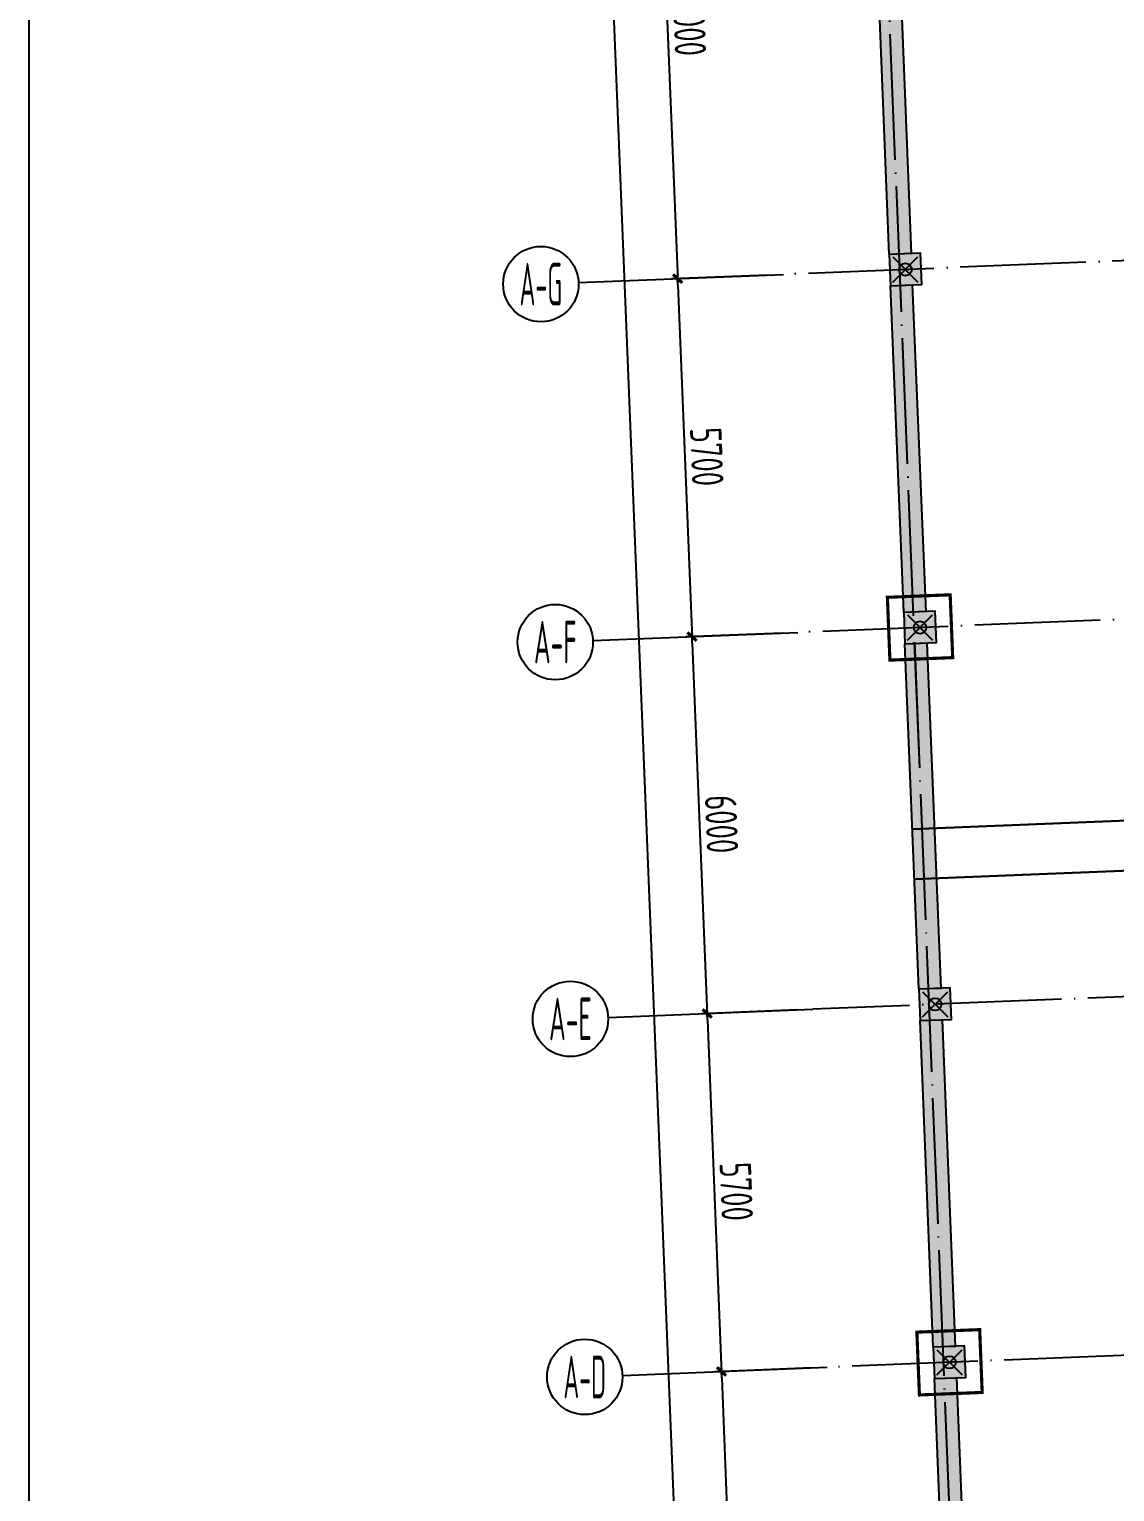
# Model space of a CAD drawing. Extents: x -57409 to 252654, y -8259 to 229119.
# Drawn here: x 23132 to 40406, y 62523 to 85791 of the extents above; entities that cross this region are included whole.
import ezdxf
from ezdxf.enums import TextEntityAlignment as Align

# ---------------------------------------------------------------- set-up
doc = ezdxf.new("R2010")
doc.units = 0
doc.header["$LTSCALE"] = 100
doc.header["$PDMODE"] = 35
doc.header["$PDSIZE"] = 200
doc.linetypes.add('DOTE', pattern=[2.42, 2, -0.2, 0.02, -0.2])
doc.layers.get('0').update_dxf_attribs({"linetype": 'CONTINUOUS'})
doc.layers.get('Defpoints').update_dxf_attribs({"linetype": 'CONTINUOUS'})
for name, color, linetype in [('B-TEXT', 3, 'CONTINUOUS'), ('COLU', 7, 'CONTINUOUS'), ('CT', 2, 'CONTINUOUS'), ('dote', 253, 'DOTE'), ('h填实-柱墙', 254, 'CONTINUOUS'), ('Q-dote', 253, 'DOTE'), ('WALL', 3, 'CONTINUOUS'), ('Z-AXIS', 3, 'CONTINUOUS')]:
    doc.layers.add(name, color=color, linetype=linetype)
doc.layers.add('mis', color=31, linetype='CONTINUOUS', plot=False)
doc.layers.add('重心计算', color=7, linetype='CONTINUOUS', plot=False)
doc.styles.add('_TCH_AXIS', font='tssdeng.shx', dxfattribs={"width": 0.7, "bigfont": 'tssdchn.shx'})
doc.styles.add('COMPLEX', font='tssdeng.shx', dxfattribs={"width": 0.7, "bigfont": 'tssdchn.shx'})
doc.styles.add('TSSD_Dimension', font='tssdeng.shx', dxfattribs={"width": 0.7})
doc.dimstyles.new('TSSD_100_100$0', dxfattribs={"dimtxt": 300, "dimasz": 100, "dimexe": 100, "dimexo": 250, "dimgap": 100, "dimtad": 1, "dimdec": 0, "dimzin": 0, "dimdsep": 46, "dimtxsty": 'TSSD_Dimension', "dimblk": '_tsdbk', "dimblk1": '_tsdbk', "dimblk2": '_tsdbk', "dimsah": 1, "dimcen": 0, "dimdle": 100, "dimclrt": 7, "dimadec": 0, "dimazin": 0, "dimtfac": 1, "dimtdec": 0, "dimtix": 1, "dimtmove": 2, "dimatfit": 3, "dimldrblk": '_tsdbk', "dimfxl": 1, "dimtolj": 1, "dimtzin": 0, "dimarcsym": 0})

# ---------------------------------------------------------------- blocks, each defined once
blk = doc.blocks.new('_tsdbk')
blk.add_line((-1, 0), (0, 0))
at = {"const_width": 0.5}
blk.add_lwpolyline([(-0.7, -0.7), (0.7, 0.7)], dxfattribs=at)
blk = doc.blocks.new('*D101')
at = {"layer": 'Defpoints', "color": 0}
for p in [(34812, 89884), (33450, 81823), (35133, 81890)]:
    blk.add_point(p, dxfattribs=at)
at = {"layer": 'Z-AXIS', "color": 0, "lineweight": -2}
for p, q in [((34563, 89874), (33030, 89812)), ((33133, 89716), (33446, 81923)), ((34883, 81880), (33350, 81819))]:
    blk.add_line(p, q, dxfattribs=at)
at = {"layer": 'Z-AXIS', "color": 0, "lineweight": -2, "xscale": 100, "yscale": 100, "zscale": 100}
for p, rotation in [((33129, 89816), 92.29877300043938), ((33450, 81823), 272.2987730004394)]:
    blk.add_blockref('_tsdbk', p, dxfattribs=dict(at, rotation=rotation))
at = {"layer": 'Z-AXIS', "color": 7, "insert": (33640, 85834), "char_height": 500, "attachment_point": 5, "rotation": 272.2988, "style": 'TSSD_Dimension'}
blk.add_mtext('\\A1;8000', dxfattribs=at)
blk = doc.blocks.new('*D102')
at = {"layer": 'Defpoints', "color": 0}
for p in [(35133, 81890), (33679, 76127), (35362, 76195)]:
    blk.add_point(p, dxfattribs=at)
at = {"layer": 'Z-AXIS', "color": 0, "lineweight": -2}
for p, q in [((34883, 81880), (33350, 81819)), ((33454, 81723), (33675, 76227)), ((35112, 76185), (33579, 76123))]:
    blk.add_line(p, q, dxfattribs=at)
at = {"layer": 'Z-AXIS', "color": 0, "lineweight": -2, "xscale": 100, "yscale": 100, "zscale": 100}
for p, rotation in [((33450, 81823), 92.29877300043938), ((33679, 76127), 272.2987730004394)]:
    blk.add_blockref('_tsdbk', p, dxfattribs=dict(at, rotation=rotation))
at = {"layer": 'Z-AXIS', "color": 7, "insert": (33914, 78989), "char_height": 500, "attachment_point": 5, "rotation": 272.2988, "style": 'TSSD_Dimension'}
blk.add_mtext('\\A1;5700', dxfattribs=at)
blk = doc.blocks.new('*D103')
at = {"layer": 'Defpoints', "color": 0}
for p in [(35362, 76195), (33920, 70132), (35603, 70200)]:
    blk.add_point(p, dxfattribs=at)
at = {"layer": 'Z-AXIS', "color": 0, "lineweight": -2}
for p, q in [((35112, 76185), (33579, 76123)), ((33683, 76027), (33916, 70232)), ((35353, 70190), (33820, 70128))]:
    blk.add_line(p, q, dxfattribs=at)
at = {"layer": 'Z-AXIS', "color": 0, "lineweight": -2, "xscale": 100, "yscale": 100, "zscale": 100}
for p, rotation in [((33679, 76127), 92.29877300043938), ((33920, 70132), 272.2987730004394)]:
    blk.add_blockref('_tsdbk', p, dxfattribs=dict(at, rotation=rotation))
at = {"layer": 'Z-AXIS', "color": 7, "insert": (34149, 73144), "char_height": 500, "attachment_point": 5, "rotation": 272.2988, "style": 'TSSD_Dimension'}
blk.add_mtext('\\A1;6000', dxfattribs=at)
blk = doc.blocks.new('*D104')
at = {"layer": 'Defpoints', "color": 0}
for p in [(35603, 70200), (35831, 64504), (34148, 64437)]:
    blk.add_point(p, dxfattribs=at)
at = {"layer": 'Z-AXIS', "color": 0, "lineweight": -2}
for p, q in [((35353, 70190), (33820, 70128)), ((33924, 70032), (34144, 64537)), ((35581, 64494), (34048, 64433))]:
    blk.add_line(p, q, dxfattribs=at)
at = {"layer": 'Z-AXIS', "color": 0, "lineweight": -2, "xscale": 100, "yscale": 100, "zscale": 100}
for p, rotation in [((33920, 70132), 92.29877300043938), ((34148, 64437), 272.2987730004394)]:
    blk.add_blockref('_tsdbk', p, dxfattribs=dict(at, rotation=rotation))
at = {"layer": 'Z-AXIS', "color": 7, "insert": (34384, 67299), "char_height": 500, "attachment_point": 5, "rotation": 272.2988, "style": 'TSSD_Dimension'}
blk.add_mtext('\\A1;5700', dxfattribs=at)
blk = doc.blocks.new('*D105')
at = {"layer": 'Defpoints', "color": 0}
for p in [(35831, 64504), (34377, 58741), (36060, 58809)]:
    blk.add_point(p, dxfattribs=at)
at = {"layer": 'Z-AXIS', "color": 0, "lineweight": -2}
for p, q in [((35581, 64494), (34048, 64433)), ((34152, 64337), (34373, 58841)), ((35810, 58799), (34277, 58737))]:
    blk.add_line(p, q, dxfattribs=at)
at = {"layer": 'Z-AXIS', "color": 0, "lineweight": -2, "xscale": 100, "yscale": 100, "zscale": 100}
for p, rotation in [((34148, 64437), 92.29877300043938), ((34377, 58741), 272.2987730004394)]:
    blk.add_blockref('_tsdbk', p, dxfattribs=dict(at, rotation=rotation))
at = {"layer": 'Z-AXIS', "color": 7, "insert": (34612, 61603), "char_height": 500, "attachment_point": 5, "rotation": 272.2988, "style": 'TSSD_Dimension'}
blk.add_mtext('\\A1;5700', dxfattribs=at)
blk = doc.blocks.new('*D107')
at = {"layer": 'Defpoints', "color": 0}
for p in [(29911, 211986), (27387, 211884), (36385, 50715)]:
    blk.add_point(p, dxfattribs=at)
at = {"layer": 'Z-AXIS', "color": 0, "lineweight": -2}
for p, q in [((29661, 211976), (27287, 211880)), ((33856, 50714), (27391, 211784)), ((36135, 50705), (33760, 50610))]:
    blk.add_line(p, q, dxfattribs=at)
at = {"layer": 'Z-AXIS', "color": 0, "lineweight": -2, "xscale": 100, "yscale": 100, "zscale": 100}
for p, rotation in [((27387, 211884), 92.29877300043938), ((33860, 50614), 272.2987730004394)]:
    blk.add_blockref('_tsdbk', p, dxfattribs=dict(at, rotation=rotation))
at = {"layer": 'Z-AXIS', "color": 7, "insert": (30973, 131263), "char_height": 500, "attachment_point": 5, "rotation": 272.2988, "style": 'TSSD_Dimension'}
blk.add_mtext('\\A1;161400', dxfattribs=at)
blk = doc.blocks.new('_AXISO')
blk.add_circle((0, 0), 0.5)
at = {"layer": 'B-TEXT', "style": 'COMPLEX', "width": 1.450893}
blk.add_attdef('A', text='', height=0.56, dxfattribs=at).set_placement((0.249375, -0.28), (0.749375, -0.28), align=Align.FIT)
blk = doc.blocks.new('1')
at = {"layer": 'dote', "ltscale": 10}
blk.add_line((458698, 592855), (587451, 458371), dxfattribs=at)
blk = doc.blocks.new('后浇带现场')
at = {"color": 6, "lineweight": 30}
for points in [[(662200, 674230), (718557, 674230), (718557, 624270), (707583, 624270), (707286, 620897), (700215, 616964), (698139, 620873), (664797, 619534)], [(662200, 673430), (717757, 673430), (717757, 625070), (706851, 625070), (706526, 621390), (700538, 618060), (698609, 621692), (664765, 620333)]]:
    blk.add_lwpolyline(points, dxfattribs=at)
at = {"layer": 'Q-dote', "ltscale": 10}
blk.add_line((659263, 761135), (666731, 575100), dxfattribs=at)
at = {"color": 1, "lineweight": 30, "rotation": 318.5460777723208}
blk.add_blockref('1', (-77006, 620463), dxfattribs=at)

msp = doc.modelspace()

# ---------------------------------------------------------------- hatches: boundary and pattern name
at = {"layer": 'h填实-柱墙'}
for points in [[(36518.4, 89702.2), (36868.2, 89716.3), (37165, 82222.2), (36815.3, 82208.2)], [(36835.3, 81708.6), (37334.9, 81728.6), (37314.8, 82228.2), (36815.3, 82208.2)], [(36835.3, 81708.6), (37185, 81722.6), (37397.6, 76526.9), (37047.9, 76512.9)], [(37067.9, 76013.3), (37567.5, 76033.3), (37547.5, 76532.9), (37047.9, 76512.9)], [(37067.9, 76013.3), (37417.7, 76027.3), (37638.3, 70531.7), (37288.6, 70517.7)], [(37308.6, 70018.1), (37808.2, 70038.1), (37788.2, 70537.7), (37288.6, 70517.7)], [(37308.6, 70018.1), (37658.3, 70032.1), (37866.9, 64836.3), (37517.2, 64822.3)], [(37537.2, 64322.7), (38036.8, 64342.7), (38016.8, 64842.3), (37517.2, 64822.3)], [(37537.2, 64322.7), (37887, 64336.7), (38191.8, 56742.8), (37842.1, 56728.8)]]:
    msp.add_hatch(color=256, dxfattribs=at).paths.add_polyline_path(points)

# ---------------------------------------------------------------- linework, layer by layer
at = {"layer": 'COLU'}
for points in [[(36835.3, 81708.6), (37334.9, 81728.6), (37314.8, 82228.2), (36815.3, 82208.2)], [(37067.9, 76013.3), (37567.5, 76033.3), (37547.5, 76532.9), (37047.9, 76512.9)], [(37308.6, 70018.1), (37808.2, 70038.1), (37788.2, 70537.7), (37288.6, 70517.7)], [(37537.2, 64322.7), (38036.8, 64342.7), (38016.8, 64842.3), (37517.2, 64822.3)]]:
    msp.add_lwpolyline(points, close=True, dxfattribs=at)
at = {"layer": 'CT', "const_width": 50}
for points in [[(36828.2, 75753.4), (37827.4, 75793.5), (37787.3, 76792.7), (36788.1, 76752.6)], [(37297.5, 64062.8), (38296.7, 64103), (38256.6, 65102.2), (37257.4, 65062)]]:
    msp.add_lwpolyline(points, close=True, dxfattribs=at)
at = {"layer": 'dote', "ltscale": 10}
for p, q in [((31684.2, 213867.8), (39152.2, 27832.6)), ((61709.3, 82957.2), (35133.2, 81890.4)), ((61937.9, 77261.8), (35361.9, 76195)), ((68575.3, 71523.4), (35602.5, 70199.8)), ((62407.2, 65571.2), (35831.2, 64504.4))]:
    msp.add_line(p, q, dxfattribs=at)
at = {"layer": 'mis'}
msp.add_lwpolyline([(23132, 229118.7), (252632, 229118.7), (252632, -6908), (23132, -6908)], close=True, dxfattribs=at)
at = {"layer": 'WALL'}
for points in [[(36518.4, 89702.2), (36868.2, 89716.3), (37165, 82222.2), (36815.3, 82208.2)], [(36835.3, 81708.6), (37185, 81722.6), (37397.6, 76526.9), (37047.9, 76512.9)], [(37067.9, 76013.3), (37417.7, 76027.3), (37638.3, 70531.7), (37288.6, 70517.7)], [(37308.6, 70018.1), (37658.3, 70032.1), (37866.9, 64836.3), (37517.2, 64822.3)], [(37537.2, 64322.7), (37887, 64336.7), (38191.8, 56742.8), (37842.1, 56728.8)]]:
    msp.add_lwpolyline(points, close=True, dxfattribs=at)
at = {"layer": 'Z-AXIS'}
for p, q in [((31874, 81759.6), (35133.2, 81890.4)), ((32102.7, 76064.1), (35361.9, 76195)), ((32343.3, 70069), (35602.5, 70199.8)), ((32572, 64373.6), (35831.2, 64504.4))]:
    msp.add_line(p, q, dxfattribs=at)
at = {"layer": '重心计算', "color": 5}
for p in [(37075.1, 81968.4), (37075.1, 81968.4), (37307.7, 76273.1), (37307.7, 76273.1), (37548.4, 70277.9), (37548.4, 70277.9), (37777, 64582.5), (37777, 64582.5)]:
    msp.add_point(p, dxfattribs=at)

# ---------------------------------------------------------------- block references
at = {"color": 3, "lineweight": 30}
msp.add_blockref('后浇带现场', (-627579.1, -547267.4), dxfattribs=at)
at = {"layer": 'Z-AXIS'}
ref = msp.add_blockref('_AXISO', (31274.5, 81735.5), dxfattribs=dict(at, xscale=1199.999999999998, yscale=1200, zscale=1200, rotation=359.9996457873818))
ref.add_attrib('A', 'A-G', dxfattribs={"color": 7, "height": 678.82, "rotation": 359.99965, "style": '_TCH_AXIS', "width": 0.412698}).set_placement((30935.1, 81396.1), (31613.9, 81396.1), align=Align.FIT)
ref = msp.add_blockref('_AXISO', (31503.2, 76040.1), dxfattribs=dict(at, xscale=1199.999999999998, yscale=1200, zscale=1200, rotation=359.9996457873818))
ref.add_attrib('A', 'A-F', dxfattribs={"color": 7, "height": 678.82, "rotation": 359.99965, "style": '_TCH_AXIS', "width": 0.42623}).set_placement((31163.7, 75700.7), (31842.6, 75700.7), align=Align.FIT)
ref = msp.add_blockref('_AXISO', (31743.8, 70044.9), dxfattribs=dict(at, xscale=1199.999999999998, yscale=1200, zscale=1200, rotation=359.9996457873818))
ref.add_attrib('A', 'A-E', dxfattribs={"color": 7, "height": 678.82, "rotation": 359.99965, "style": '_TCH_AXIS', "width": 0.42623}).set_placement((31404.4, 69705.5), (32083.2, 69705.5), align=Align.FIT)
ref = msp.add_blockref('_AXISO', (31972.5, 64349.5), dxfattribs=dict(at, xscale=1199.999999999998, yscale=1200, zscale=1200, rotation=359.9996457873818))
ref.add_attrib('A', 'A-D', dxfattribs={"color": 7, "height": 678.82, "rotation": 359.99965, "style": '_TCH_AXIS', "width": 0.419355}).set_placement((31633, 64010.1), (32311.9, 64010.1), align=Align.FIT)

# ---------------------------------------------------------------- dimensions: what is measured, and where the dimension line sits
for base, p1, p2, picture, middle in [((27386.6, 211884.3), (36384.7, 50715.5), (29910.9, 211985.6), '*D107', (30973.2, 131263.3)), ((33450.3, 81822.8), (34812.4, 89883.9), (35133.2, 81890.4), '*D101', (33639.6, 85833.6)), ((33678.9, 76127.4), (35133.2, 81890.4), (35361.9, 76195), '*D102', (33914.3, 78989.2)), ((33919.6, 70132.2), (35361.9, 76195), (35602.5, 70199.8), '*D103', (34149, 73143.9)), ((34148.2, 64436.8), (35602.5, 70199.8), (35831.2, 64504.4), '*D104', (34383.6, 67298.6)), ((34376.9, 58741.4), (35831.2, 64504.4), (36059.8, 58809), '*D105', (34612.3, 61603.2))]:
    dim = msp.add_linear_dim(base=base, p1=p1, p2=p2, angle=92.29877, dimstyle='TSSD_100_100$0', override={"dimtxt": 500}, dxfattribs=at)
    dim.commit()
    dim.dimension.update_dxf_attribs({"geometry": picture, "text_midpoint": middle})

doc.saveas('drawing.dxf')
